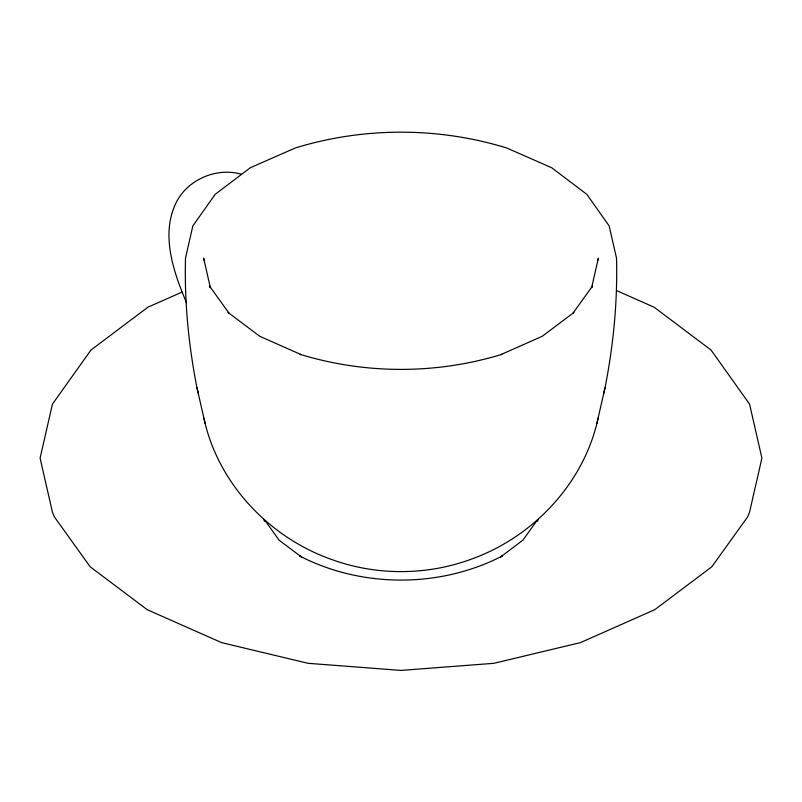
<?xml version="1.0" encoding="UTF-8"?>
<svg xmlns="http://www.w3.org/2000/svg" width="802" height="802" viewBox="0 0 802 802"><rect width="100%" height="100%" fill="white"/><g stroke="black" fill="none" stroke-linecap="round" stroke-linejoin="round"><path stroke-width="1.2" d="M598.051 260.119L598.372 258.134L591.645 287.627L592.558 285.923L572.748 313.532M596.838 423.636L605.049 387.727C613.4 345.131 617.67 301.522 616.507 258.134L609.159 225.933L586.823 194.355L551.666 167.718L506.563 147.919C438.082 126.937 363.918 126.937 295.437 147.919L250.334 167.718L215.177 194.355L192.841 225.933L185.493 258.134C184.33 301.522 188.6 345.131 196.951 387.727L205.162 423.636C220.781 486.403 270.825 538.002 331.437 559.425C375.837 575.666 426.163 575.666 470.563 559.425C532.929 537.4 584.097 483.365 598.102 418.213M603.746 393.341L605.049 387.727M536.959 520.578L522.894 540.177L500.528 557.009L502.182 556.057C439.977 588.087 362.023 588.087 299.818 556.057L301.472 557.009L279.106 540.177L265.041 520.578M574.031 312.379L542.282 336.269L500.899 354.604L501.872 354.354C436.438 374.404 365.562 374.404 300.128 354.354L301.101 354.604L259.718 336.269L227.969 312.379M182.074 292.078L147.849 307.236L90.957 350.043L52.401 404.188L40.1 458.122L52.401 512.047L54.305 516.789L90.165 566.763L147.207 609.68L221.542 642.613L308.108 663.314L401 670.412L493.892 663.314L580.458 642.613L654.793 609.68L711.835 566.763L747.695 516.789L749.599 512.047L761.9 458.122L749.599 404.188L711.043 350.043L654.151 307.236L616.507 290.565M241.392 174.255C217.212 167.187 188.881 178.996 176.971 201.031C159.989 233.161 173.332 271.738 186.555 302.775M229.252 313.532L209.442 285.923L210.355 287.627L203.628 258.134L203.949 260.119M196.951 387.727L198.254 393.341M203.898 418.213L205.162 423.636M538.413 519.074A140.751 81.263 0 0 1 537.47 521.36M264.53 521.36A140.751 81.263 0 0 1 263.587 519.074"/></g></svg>
